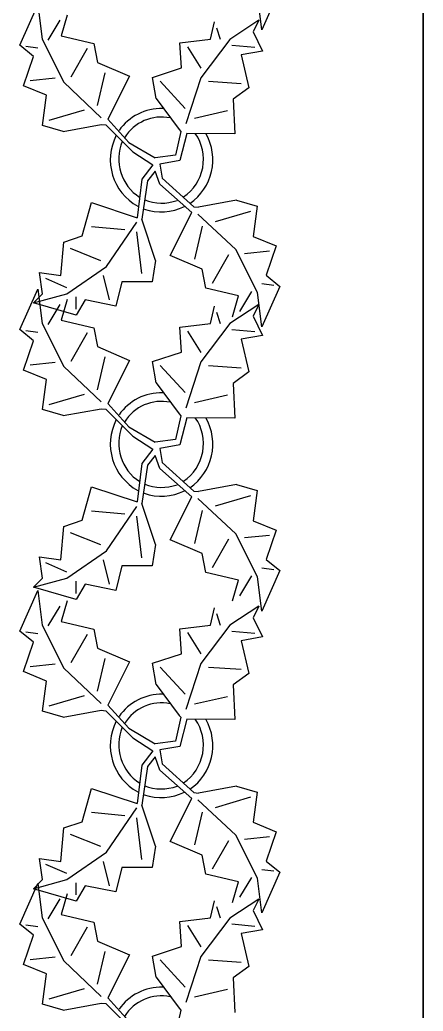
# Model space of a CAD drawing. Header units: inches. Extents: x 8624 to 20537, y 780 to 7738.
# Drawn here: x 17250.8 to 17297.6, y 1804.2 to 1919.2 of the extents above; entities that cross this region are included whole.
import ezdxf

# ---------------------------------------------------------------- set-up
doc = ezdxf.new("R2010")
doc.units = ezdxf.units.IN
doc.header["$MEASUREMENT"] = 0

msp = doc.modelspace()

# ---------------------------------------------------------------- linework, layer by layer
msp.add_line((17297.59, 2729.61), (17297.59, 1331.61))
at = {"color": 73}
msp.add_line((17297.59, 1331.61), (17297.59, 2030.61), dxfattribs=at)
at = {"color": 114, "linetype": 'Continuous'}
for p, q in [((17278.87, 1918.08), (17278.36, 1922.08)), ((17280.96, 1922.79), (17278.87, 1918.08)), ((17250.79, 1916.27), (17252.88, 1920.98)), ((17252.88, 1920.98), (17253.39, 1916.98)), ((17256.28, 1919.78), (17255.59, 1917.38)), ((17254.09, 1916.88), (17255.48, 1919.18)), ((17272.93, 1916.97), (17273.39, 1918.98)), ((17273.61, 1918.31), (17274.04, 1916.97)), ((17278.53, 1919.17), (17275.16, 1916.96)), ((17278.53, 1919.17), (17277.85, 1917.83)), ((17255.59, 1917.38), (17259.39, 1916.49)), ((17277.85, 1917.83), (17278.95, 1915.59)), ((17252.39, 1914.97), (17250.79, 1916.27)), ((17251.49, 1916.17), (17252.89, 1915.98)), ((17253.39, 1916.98), (17255.9, 1911.98)), ((17259.39, 1916.49), (17259.79, 1914.29)), ((17269.35, 1916.55), (17272.93, 1916.97)), ((17269.55, 1913.65), (17269.35, 1916.55)), ((17270.24, 1916.1), (17271.78, 1913.63)), ((17275.16, 1916.96), (17271.78, 1912.51)), ((17275.38, 1916.28), (17278.06, 1916.04)), ((17251.2, 1911.57), (17252.39, 1914.97)), ((17258.59, 1915.89), (17256.7, 1912.58)), ((17278.95, 1915.59), (17276.49, 1915.16)), ((17276.49, 1915.16), (17277.36, 1911.35)), ((17259.79, 1914.29), (17263.5, 1912.7)), ((17259.8, 1909.29), (17260.7, 1913.09)), ((17263.5, 1912.7), (17261.01, 1907.69)), ((17266.19, 1912.55), (17269.55, 1913.65)), ((17266.61, 1910.09), (17266.19, 1912.55)), ((17253.9, 1910.48), (17251.2, 1911.57)), ((17252, 1912.17), (17254.9, 1912.48)), ((17255.9, 1911.98), (17260.24, 1907.87)), ((17267.08, 1912.1), (17269.96, 1908.95)), ((17271.78, 1912.51), (17270.05, 1907.16)), ((17276.47, 1911.8), (17272.67, 1912.06)), ((17253.41, 1906.98), (17253.9, 1910.48)), ((17277.36, 1911.35), (17275.56, 1910.02)), ((17266.61, 1910.09), (17269.27, 1906.49)), ((17275.56, 1910.02), (17275.75, 1906)), ((17254.21, 1907.58), (17258.31, 1908.79)), ((17271.07, 1907.82), (17274.88, 1908.69)), ((17255.81, 1906.28), (17253.41, 1906.98)), ((17255.81, 1906.28), (17260.21, 1907.09)), ((17260.21, 1907.09), (17260.78, 1907.03)), ((17260.78, 1907.03), (17263.9, 1903.9)), ((17263.44, 1904.99), (17261.01, 1907.69)), ((17269.49, 1906.27), (17268.85, 1903.5)), ((17269.27, 1906.49), (17269.49, 1906.27)), ((17270.16, 1906.04), (17269.37, 1902.89)), ((17275.75, 1906), (17270.16, 1906.04)), ((17263.44, 1904.99), (17266.5, 1903.19)), ((17263.9, 1903.9), (17266.24, 1902.38)), ((17268.85, 1903.5), (17266.5, 1903.19)), ((17268.85, 1903.5), (17268.85, 1903.5)), ((17266.24, 1902.38), (17264.96, 1900.72)), ((17269.37, 1902.89), (17267.03, 1902.48)), ((17267.03, 1902.48), (17267.29, 1900.85)), ((17266.5, 1901.67), (17265.59, 1900.55)), ((17267.03, 1900.14), (17266.5, 1901.67)), ((17264.96, 1900.72), (17264.39, 1896.26)), ((17265.59, 1900.55), (17264.94, 1896.07)), ((17270.74, 1896.86), (17267.03, 1900.14)), ((17267.29, 1900.85), (17270.97, 1897.53)), ((17258.03, 1894.14), (17259.09, 1898.02)), ((17259.09, 1898.02), (17264.39, 1896.26)), ((17275.94, 1898.28), (17271.54, 1897.47)), ((17275.94, 1898.28), (17278.34, 1897.58)), ((17278.34, 1897.58), (17277.85, 1894.08)), ((17268.25, 1891.86), (17270.74, 1896.86)), ((17270.97, 1897.53), (17271.54, 1897.47)), ((17275.85, 1892.58), (17271.46, 1896.68)), ((17277.54, 1896.98), (17273.44, 1895.77)), ((17260.86, 1890.6), (17264.38, 1895.75)), ((17266.52, 1891.31), (17264.94, 1896.07)), ((17271.94, 1895.27), (17271.05, 1891.46)), ((17255.91, 1893.43), (17258.03, 1894.14)), ((17262.98, 1894.84), (17259.09, 1895.2)), ((17264.31, 1894.61), (17264.89, 1889.77)), ((17255.56, 1889.54), (17255.91, 1893.43)), ((17277.85, 1894.08), (17280.55, 1892.99)), ((17280.55, 1892.99), (17279.36, 1889.58)), ((17256.62, 1892.72), (17260.15, 1891.31)), ((17271.96, 1890.27), (17268.25, 1891.86)), ((17273.16, 1888.67), (17275.05, 1891.97)), ((17278.36, 1887.58), (17275.85, 1892.58)), ((17279.75, 1892.38), (17276.85, 1892.08)), ((17266.52, 1891.31), (17266.16, 1888.83)), ((17253.08, 1889.89), (17255.56, 1889.54)), ((17253.43, 1887.42), (17253.08, 1889.89)), ((17256.26, 1887.42), (17260.86, 1890.6)), ((17261.21, 1886.71), (17260.5, 1889.54)), ((17272.36, 1888.07), (17271.96, 1890.27)), ((17279.36, 1889.58), (17280.96, 1888.29)), ((17256.26, 1888.12), (17253.79, 1889.19)), ((17262.63, 1888.83), (17261.92, 1886)), ((17266.16, 1888.83), (17262.63, 1888.83)), ((17280.26, 1888.39), (17278.86, 1888.58)), ((17250.79, 1883.27), (17252.88, 1887.98)), ((17252.37, 1886.36), (17256.26, 1887.42)), ((17252.37, 1886.36), (17253.43, 1887.42)), ((17252.88, 1887.98), (17253.39, 1883.98)), ((17276.16, 1887.18), (17272.36, 1888.07)), ((17277.66, 1887.68), (17276.27, 1885.38)), ((17278.87, 1883.58), (17278.36, 1887.58)), ((17280.96, 1888.29), (17278.87, 1883.58)), ((17257.32, 1884.94), (17252.37, 1886.36)), ((17254.09, 1883.88), (17255.48, 1886.18)), ((17256.28, 1886.78), (17255.59, 1884.38)), ((17257.32, 1885.65), (17257.32, 1887.06)), ((17258.38, 1886.71), (17257.32, 1884.94)), ((17261.92, 1886), (17258.38, 1886.71)), ((17278.53, 1886.17), (17275.16, 1883.96)), ((17275.47, 1884.77), (17276.16, 1887.18)), ((17278.53, 1886.17), (17277.85, 1884.83)), ((17272.93, 1883.97), (17273.39, 1885.98)), ((17273.61, 1885.31), (17274.04, 1883.97)), ((17253.39, 1883.98), (17255.9, 1878.98)), ((17255.59, 1884.38), (17259.39, 1883.49)), ((17269.35, 1883.55), (17272.93, 1883.97)), ((17275.16, 1883.96), (17271.78, 1879.51)), ((17277.85, 1884.83), (17278.95, 1882.59)), ((17252.39, 1881.97), (17250.79, 1883.27)), ((17251.49, 1883.17), (17252.89, 1882.98)), ((17258.59, 1882.89), (17256.7, 1879.58)), ((17259.39, 1883.49), (17259.79, 1881.29)), ((17269.55, 1880.65), (17269.35, 1883.55)), ((17270.24, 1883.1), (17271.78, 1880.63)), ((17275.38, 1883.28), (17278.06, 1883.04)), ((17251.2, 1878.57), (17252.39, 1881.97)), ((17278.95, 1882.59), (17276.49, 1882.16)), ((17276.49, 1882.16), (17277.36, 1878.35)), ((17259.79, 1881.29), (17263.5, 1879.7)), ((17266.19, 1879.55), (17269.55, 1880.65)), ((17252, 1879.17), (17254.9, 1879.48)), ((17259.8, 1876.29), (17260.7, 1880.09)), ((17263.5, 1879.7), (17261.01, 1874.69)), ((17266.61, 1877.09), (17266.19, 1879.55)), ((17271.78, 1879.51), (17270.05, 1874.16)), ((17253.9, 1877.48), (17251.2, 1878.57)), ((17255.9, 1878.98), (17260.24, 1874.87)), ((17267.08, 1879.1), (17269.96, 1875.95)), ((17276.47, 1878.8), (17272.67, 1879.06)), ((17277.36, 1878.35), (17275.56, 1877.02)), ((17253.41, 1873.98), (17253.9, 1877.48)), ((17266.61, 1877.09), (17269.27, 1873.49)), ((17275.56, 1877.02), (17275.75, 1873)), ((17254.21, 1874.58), (17258.31, 1875.79)), ((17263.44, 1871.99), (17261.01, 1874.69)), ((17271.07, 1874.82), (17274.88, 1875.69)), ((17255.81, 1873.28), (17253.41, 1873.98)), ((17255.81, 1873.28), (17260.21, 1874.09)), ((17260.21, 1874.09), (17260.78, 1874.03)), ((17260.78, 1874.03), (17263.9, 1870.9)), ((17269.27, 1873.49), (17269.49, 1873.27)), ((17269.49, 1873.27), (17268.85, 1870.5)), ((17270.16, 1873.04), (17269.37, 1869.89)), ((17275.75, 1873), (17270.16, 1873.04)), ((17263.44, 1871.99), (17266.5, 1870.19)), ((17263.9, 1870.9), (17266.24, 1869.38)), ((17268.85, 1870.5), (17266.5, 1870.19)), ((17268.85, 1870.5), (17268.85, 1870.5)), ((17266.24, 1869.38), (17264.96, 1867.72)), ((17269.37, 1869.89), (17267.03, 1869.48)), ((17267.03, 1869.48), (17267.29, 1867.85)), ((17264.96, 1867.72), (17264.39, 1863.26)), ((17266.5, 1868.67), (17265.59, 1867.55)), ((17267.03, 1867.14), (17266.5, 1868.67)), ((17267.29, 1867.85), (17270.97, 1864.53)), ((17265.59, 1867.55), (17264.94, 1863.07)), ((17270.74, 1863.86), (17267.03, 1867.14)), ((17258.03, 1861.14), (17259.09, 1865.02)), ((17259.09, 1865.02), (17264.39, 1863.26)), ((17270.97, 1864.53), (17271.54, 1864.47)), ((17275.94, 1865.28), (17271.54, 1864.47)), ((17275.94, 1865.28), (17278.34, 1864.58)), ((17278.34, 1864.58), (17277.85, 1861.08)), ((17266.52, 1858.31), (17264.94, 1863.07)), ((17268.25, 1858.86), (17270.74, 1863.86)), ((17275.85, 1859.58), (17271.46, 1863.68)), ((17277.54, 1863.98), (17273.44, 1862.77)), ((17262.98, 1861.84), (17259.09, 1862.2)), ((17260.86, 1857.6), (17264.38, 1862.75)), ((17271.94, 1862.27), (17271.05, 1858.46)), ((17255.91, 1860.43), (17258.03, 1861.14)), ((17264.31, 1861.61), (17264.89, 1856.77)), ((17277.85, 1861.08), (17280.55, 1859.99)), ((17255.56, 1856.54), (17255.91, 1860.43)), ((17256.62, 1859.72), (17260.15, 1858.31)), ((17280.55, 1859.99), (17279.36, 1856.58)), ((17271.96, 1857.27), (17268.25, 1858.86)), ((17273.16, 1855.67), (17275.05, 1858.97)), ((17278.36, 1854.58), (17275.85, 1859.58)), ((17279.75, 1859.38), (17276.85, 1859.08)), ((17256.26, 1854.42), (17260.86, 1857.6)), ((17266.52, 1858.31), (17266.16, 1855.83)), ((17253.08, 1856.89), (17255.56, 1856.54)), ((17253.43, 1854.42), (17253.08, 1856.89)), ((17256.26, 1855.12), (17253.79, 1856.19)), ((17261.21, 1853.71), (17260.5, 1856.54)), ((17272.36, 1855.07), (17271.96, 1857.27)), ((17279.36, 1856.58), (17280.96, 1855.29)), ((17262.63, 1855.83), (17261.92, 1853)), ((17266.16, 1855.83), (17262.63, 1855.83)), ((17276.16, 1854.18), (17272.36, 1855.07)), ((17280.26, 1855.39), (17278.86, 1855.58)), ((17280.96, 1855.29), (17278.87, 1850.58)), ((17252.37, 1853.36), (17256.26, 1854.42)), ((17252.37, 1853.36), (17253.43, 1854.42)), ((17257.32, 1852.65), (17257.32, 1854.06)), ((17275.47, 1851.77), (17276.16, 1854.18)), ((17277.66, 1854.68), (17276.27, 1852.38)), ((17278.87, 1850.58), (17278.36, 1854.58)), ((17250.79, 1848.27), (17252.88, 1852.98)), ((17257.32, 1851.94), (17252.37, 1853.36)), ((17252.88, 1852.98), (17253.39, 1848.98)), ((17258.38, 1853.71), (17257.32, 1851.94)), ((17261.92, 1853), (17258.38, 1853.71)), ((17256.28, 1851.78), (17255.59, 1849.38)), ((17254.09, 1848.88), (17255.48, 1851.18)), ((17272.93, 1848.97), (17273.39, 1850.98)), ((17278.53, 1851.17), (17275.16, 1848.96)), ((17278.53, 1851.17), (17277.85, 1849.83)), ((17255.59, 1849.38), (17259.39, 1848.49)), ((17273.61, 1850.31), (17274.04, 1848.97)), ((17277.85, 1849.83), (17278.95, 1847.59)), ((17252.39, 1846.97), (17250.79, 1848.27)), ((17251.49, 1848.17), (17252.89, 1847.98)), ((17253.39, 1848.98), (17255.9, 1843.98)), ((17259.39, 1848.49), (17259.79, 1846.29)), ((17269.35, 1848.55), (17272.93, 1848.97)), ((17269.55, 1845.65), (17269.35, 1848.55)), ((17270.24, 1848.1), (17271.78, 1845.63)), ((17275.16, 1848.96), (17271.78, 1844.51)), ((17275.38, 1848.28), (17278.06, 1848.04)), ((17251.2, 1843.57), (17252.39, 1846.97)), ((17258.59, 1847.89), (17256.7, 1844.58)), ((17278.95, 1847.59), (17276.49, 1847.16)), ((17276.49, 1847.16), (17277.36, 1843.35)), ((17259.79, 1846.29), (17263.5, 1844.7)), ((17259.8, 1841.29), (17260.7, 1845.09)), ((17263.5, 1844.7), (17261.01, 1839.69)), ((17266.19, 1844.55), (17269.55, 1845.65)), ((17253.9, 1842.48), (17251.2, 1843.57)), ((17252, 1844.17), (17254.9, 1844.48)), ((17255.9, 1843.98), (17260.24, 1839.87)), ((17266.61, 1842.09), (17266.19, 1844.55)), ((17267.08, 1844.1), (17269.96, 1840.95)), ((17271.78, 1844.51), (17270.05, 1839.16)), ((17276.47, 1843.8), (17272.67, 1844.06)), ((17253.41, 1838.98), (17253.9, 1842.48)), ((17277.36, 1843.35), (17275.56, 1842.02)), ((17266.61, 1842.09), (17269.27, 1838.49)), ((17275.56, 1842.02), (17275.75, 1838)), ((17254.21, 1839.58), (17258.31, 1840.79)), ((17271.07, 1839.82), (17274.88, 1840.69)), ((17255.81, 1838.28), (17253.41, 1838.98)), ((17255.81, 1838.28), (17260.21, 1839.09)), ((17260.21, 1839.09), (17260.78, 1839.03)), ((17260.78, 1839.03), (17263.9, 1835.9)), ((17263.44, 1836.99), (17261.01, 1839.69)), ((17269.49, 1838.27), (17268.85, 1835.5)), ((17269.27, 1838.49), (17269.49, 1838.27)), ((17270.16, 1838.04), (17269.37, 1834.89)), ((17275.75, 1838), (17270.16, 1838.04)), ((17263.44, 1836.99), (17266.5, 1835.19)), ((17263.9, 1835.9), (17266.24, 1834.38)), ((17268.85, 1835.5), (17266.5, 1835.19)), ((17268.85, 1835.5), (17268.85, 1835.5)), ((17266.24, 1834.38), (17264.96, 1832.72)), ((17269.37, 1834.89), (17267.03, 1834.48)), ((17267.03, 1834.48), (17267.29, 1832.85)), ((17266.5, 1833.67), (17265.59, 1832.55)), ((17267.03, 1832.14), (17266.5, 1833.67)), ((17264.96, 1832.72), (17264.39, 1828.26)), ((17265.59, 1832.55), (17264.94, 1828.07)), ((17270.74, 1828.86), (17267.03, 1832.14)), ((17267.29, 1832.85), (17270.97, 1829.53)), ((17258.03, 1826.14), (17259.09, 1830.02)), ((17259.09, 1830.02), (17264.39, 1828.26)), ((17275.94, 1830.28), (17271.54, 1829.47)), ((17275.94, 1830.28), (17278.34, 1829.58)), ((17268.25, 1823.86), (17270.74, 1828.86)), ((17270.97, 1829.53), (17271.54, 1829.47)), ((17275.85, 1824.58), (17271.46, 1828.68)), ((17277.54, 1828.98), (17273.44, 1827.77)), ((17278.34, 1829.58), (17277.85, 1826.08)), ((17260.86, 1822.6), (17264.38, 1827.75)), ((17266.52, 1823.31), (17264.94, 1828.07)), ((17262.98, 1826.84), (17259.09, 1827.2)), ((17264.31, 1826.61), (17264.89, 1821.77)), ((17271.94, 1827.27), (17271.05, 1823.46)), ((17255.56, 1821.54), (17255.91, 1825.43)), ((17255.91, 1825.43), (17258.03, 1826.14)), ((17277.85, 1826.08), (17280.55, 1824.99)), ((17256.62, 1824.72), (17260.15, 1823.31)), ((17273.16, 1820.67), (17275.05, 1823.97)), ((17278.36, 1819.58), (17275.85, 1824.58)), ((17279.75, 1824.38), (17276.85, 1824.08)), ((17280.55, 1824.99), (17279.36, 1821.58)), ((17266.52, 1823.31), (17266.16, 1820.83)), ((17271.96, 1822.27), (17268.25, 1823.86)), ((17253.08, 1821.89), (17255.56, 1821.54)), ((17253.43, 1819.42), (17253.08, 1821.89)), ((17256.26, 1819.42), (17260.86, 1822.6)), ((17272.36, 1820.07), (17271.96, 1822.27)), ((17256.26, 1820.12), (17253.79, 1821.19)), ((17261.21, 1818.71), (17260.5, 1821.54)), ((17262.63, 1820.83), (17261.92, 1818)), ((17266.16, 1820.83), (17262.63, 1820.83)), ((17280.26, 1820.39), (17278.86, 1820.58)), ((17279.36, 1821.58), (17280.96, 1820.29)), ((17252.37, 1818.36), (17256.26, 1819.42)), ((17252.37, 1818.36), (17253.43, 1819.42)), ((17276.16, 1819.18), (17272.36, 1820.07)), ((17277.66, 1819.68), (17276.27, 1817.38)), ((17278.87, 1815.58), (17278.36, 1819.58)), ((17280.96, 1820.29), (17278.87, 1815.58)), ((17250.79, 1814.27), (17252.88, 1818.98)), ((17257.32, 1816.94), (17252.37, 1818.36)), ((17252.88, 1818.98), (17253.39, 1814.98)), ((17257.32, 1817.65), (17257.32, 1819.06)), ((17258.38, 1818.71), (17257.32, 1816.94)), ((17261.92, 1818), (17258.38, 1818.71)), ((17275.47, 1816.77), (17276.16, 1819.18)), ((17254.09, 1814.88), (17255.48, 1817.18)), ((17256.28, 1817.78), (17255.59, 1815.38)), ((17278.53, 1817.17), (17275.16, 1814.96)), ((17278.53, 1817.17), (17277.85, 1815.83)), ((17272.93, 1814.97), (17273.39, 1816.98)), ((17273.61, 1816.31), (17274.04, 1814.97)), ((17253.39, 1814.98), (17255.9, 1809.98)), ((17255.59, 1815.38), (17259.39, 1814.49)), ((17269.35, 1814.55), (17272.93, 1814.97)), ((17275.16, 1814.96), (17271.78, 1810.51)), ((17277.85, 1815.83), (17278.95, 1813.59)), ((17252.39, 1812.97), (17250.79, 1814.27)), ((17251.49, 1814.17), (17252.89, 1813.98)), ((17258.59, 1813.89), (17256.7, 1810.58)), ((17259.39, 1814.49), (17259.79, 1812.29)), ((17269.55, 1811.65), (17269.35, 1814.55)), ((17270.24, 1814.1), (17271.78, 1811.63)), ((17275.38, 1814.28), (17278.06, 1814.04)), ((17278.95, 1813.59), (17276.49, 1813.16)), ((17251.2, 1809.57), (17252.39, 1812.97)), ((17276.49, 1813.16), (17277.36, 1809.35)), ((17259.79, 1812.29), (17263.5, 1810.7)), ((17266.19, 1810.55), (17269.55, 1811.65)), ((17252, 1810.17), (17254.9, 1810.48)), ((17259.8, 1807.29), (17260.7, 1811.09)), ((17263.5, 1810.7), (17261.01, 1805.69)), ((17266.61, 1808.09), (17266.19, 1810.55)), ((17271.78, 1810.51), (17270.05, 1805.16)), ((17253.9, 1808.48), (17251.2, 1809.57)), ((17255.9, 1809.98), (17260.24, 1805.87)), ((17267.08, 1810.1), (17269.96, 1806.95)), ((17276.47, 1809.8), (17272.67, 1810.06)), ((17277.36, 1809.35), (17275.56, 1808.02)), ((17253.41, 1804.98), (17253.9, 1808.48)), ((17266.61, 1808.09), (17269.27, 1804.49)), ((17275.56, 1808.02), (17275.75, 1804)), ((17254.21, 1805.58), (17258.31, 1806.79)), ((17271.07, 1805.82), (17274.88, 1806.69)), ((17263.44, 1802.99), (17261.01, 1805.69)), ((17255.81, 1804.28), (17253.41, 1804.98)), ((17255.81, 1804.28), (17260.21, 1805.09)), ((17260.21, 1805.09), (17260.78, 1805.03)), ((17260.78, 1805.03), (17263.9, 1801.9)), ((17269.27, 1804.49), (17269.49, 1804.27)), ((17269.49, 1804.27), (17268.85, 1801.5))]:
    msp.add_line(p, q, dxfattribs=at)
for centre, radius, start, end in [((17267.22, 1902.94), 6, 88.6147, 145.1169), ((17267.22, 1902.94), 5, 78.1647, 148.6725), ((17267.44, 1902.99), 6.15, 152.5812, 241.2714), ((17266.85, 1903.03), 5.25, 303.8219, 34.9414), ((17267.06, 1902.97), 6.13, 304.3757, 30.1028), ((17267.55, 1903.08), 5.29, 157.3711, 237.472), ((17267.22, 1903.23), 5.28, 248.4094, 290.0301), ((17267.19, 1903.07), 6.13, 251.2017, 296.0918), ((17267.22, 1869.94), 6, 88.6147, 145.1169), ((17267.22, 1869.94), 5, 78.1647, 148.6725), ((17267.44, 1869.99), 6.15, 152.5812, 241.2714), ((17266.85, 1870.03), 5.25, 303.8219, 34.9414), ((17267.06, 1869.97), 6.13, 304.3757, 30.1028), ((17267.55, 1870.08), 5.29, 157.3711, 237.472), ((17267.19, 1870.07), 6.13, 251.2017, 296.0918), ((17267.22, 1870.23), 5.28, 248.4094, 290.0301), ((17267.22, 1834.94), 6, 88.6147, 145.1169), ((17267.22, 1834.94), 5, 78.1647, 148.6725), ((17267.44, 1834.99), 6.15, 152.5812, 241.2714), ((17266.85, 1835.03), 5.25, 303.8219, 34.9414), ((17267.06, 1834.97), 6.13, 304.3757, 30.1028), ((17267.55, 1835.08), 5.29, 157.3711, 237.472), ((17267.22, 1835.23), 5.28, 248.4094, 290.0301), ((17267.19, 1835.07), 6.13, 251.2017, 296.0918), ((17267.22, 1800.94), 6, 88.6147, 145.1169), ((17267.22, 1800.94), 5, 78.1647, 148.6725)]:
    msp.add_arc(centre, radius, start, end, dxfattribs=at)

doc.saveas('drawing.dxf')
